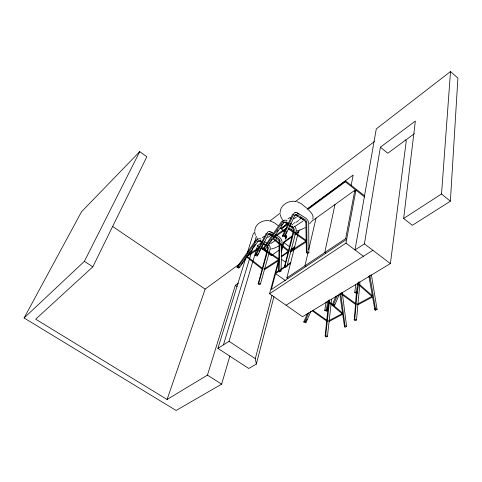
<?xml version="1.0" encoding="UTF-8"?>
<svg xmlns="http://www.w3.org/2000/svg" width="482" height="482" viewBox="0 0 482 482"><rect width="100%" height="100%" fill="white"/><g stroke="black" fill="none" stroke-linecap="round" stroke-linejoin="round"><path stroke-width="0.72" d="M286.206 235.559L285.802 238.186L286.181 237.132L286.248 235.957L285.211 239.415M286.23 235.915L285.772 238.259L286.073 237.481M285.814 238.15L286.272 236.3L286.001 237.68M275.523 234.65C278.144 236.12 281.578 237.963 281.958 241.331L281.012 270.974L279.62 271.975L278.56 270.685L279.205 241.404A2.428 1.253 47 0 0 278.409 239.813A2.302 1.205 46.9 0 0 277.686 239.138L274.228 237.017M286.278 236.343L285.79 238.222M278.56 270.685L279.168 270.245L279.994 240.693A2.44 1.217 46.7 0 0 279.174 239.114A2.302 1.169 46.5 0 0 278.451 238.445L274.999 236.313M450.381 201.217L457.9 78.102L450.525 71.523L376.279 128.917L355.005 249.953L364.41 243.868L380.388 147.197L415.351 121.054L403.651 218.473L412.315 225.311L450.381 201.217L441.53 193.963L450.525 71.523M329.604 300.075L325.705 335.641L325.308 336.147A0.868 0.53 12.3 0 1 325.543 336.52L326.067 337.105L327.453 336.273L331.477 300.28A5.151 3.748 62.3 0 0 331.333 299.147M328.857 300.394L325.103 336.002M359.759 281.94A5.332 3.736 61.6 0 1 359.897 283.097L356.535 319.94L355.047 320.825L354.517 320.217A0.904 0.566 10.7 0 0 354.288 319.819L356.415 292.447M354.077 319.668L354.728 319.277L357.18 292.086M357.385 289.881L357.584 287.676M280.12 212.134C280.578 204.85 288.622 200.361 295.346 201.356M358.704 281.904L357.276 292.996L356.523 293.357L354.764 292.52L355.74 284.482M279.253 257.533L269.571 293.749L302.527 316.716L390.378 263.576L406.296 140.786L405.163 139.84M354.764 292.52L356.493 291.694L357.668 282.964M329.049 299.858L327.145 310.884L326.441 311.221L324.735 310.414L326.187 301.702M324.735 310.414L326.344 309.649L327.893 300.979M269.571 293.749L345.962 243.145L355.951 190.149L354.728 191.029M287.832 278.566L286.856 277.873L345.66 238.578L354.836 190.263L355.788 191.011M351.185 185.215L353.186 175.02L307.191 209.001M307.853 209.477L345.335 181.828L345.528 180.883L364.754 195.969M334.984 204.543L324.784 252.526L325.79 253.267M291.839 226.022L293.05 227.281L293.598 227.07M286.055 221.618L287.278 222.889L287.832 222.678M270.173 249.11L260.455 283.976L258.948 284.79L258.454 284.115A0.928 0.596 16.1 0 0 258.256 283.681L267.552 248.965A2.398 1.765 68.4 0 0 267.239 247.085A2.265 1.645 68.4 0 0 266.877 246.555M265.992 244.344L266.227 244.97M260.28 240.169L260.407 240.717L261.883 241.398M308.022 252.592L304.943 265.781L305.937 266.498M308.709 249.664L316.059 218.147M286.856 277.873L298.756 230.595L299.949 229.733M294.424 226.178A4.181 2.838 66 0 1 295.472 227.582L295.719 228.119A4.386 3.061 65.7 0 1 296.159 230.968L286.88 266.486L285.272 267.359L284.784 266.654A0.964 0.639 14.8 0 0 284.591 266.197L293.418 230.824A2.482 1.759 67.7 0 0 293.074 228.896A2.338 1.639 67.8 0 0 292.49 228.1L289.314 225.697M245.778 257.966L217.912 348.378L248.736 368.477L256.322 364.091L273.981 296.49M284.386 266.016L285.085 265.636L294.237 230.468A2.476 1.729 66.9 0 0 293.875 228.546A2.344 1.615 67 0 0 293.291 227.757L290.116 225.347M256.322 364.091L255.297 358.644L271.999 295.358M281.187 250.291L283.314 242.319L292.472 235.746M278.837 261.395L271.336 289.562L346.678 239.343L345.66 238.578M281.337 252.008L283.844 242.621L292.345 236.523M258.057 283.512L258.714 283.157L268.317 248.64A2.392 1.735 67.5 0 0 267.98 246.772A2.271 1.627 67.6 0 0 267.408 246.013L267.167 245.814M238.391 283.139L235.337 285.302L207.435 375.129L167.073 399.488L35.674 319.18L92.827 266.835L146.853 156.758L139.732 151.619L81.536 211.755L24.1 317.969L176.117 410.477L221.636 384.148L229.86 356.035M217.912 348.378L229.034 341.334L257.569 245.669L261.196 242.988M223.431 344.883L252.676 248.441M254.424 242.681L256.388 236.204M286.103 237.391L286.284 236.421L286.079 237.457M247.326 252.942L253.297 233.565L254.984 232.288M167.073 399.488L205.145 289.116L239.518 263.949M312.764 219.105C314.234 215.496 310.848 212.243 308.54 209.941M339.262 294.412L334.665 305.305L333.797 305.558A0.94 0.596 11.7 0 0 333.176 305.383L332.237 304.998L335.924 296.087M332.237 304.998L333.695 304.076L337.478 295.195M310.932 311.366L306.076 322.313L305.257 322.548A0.904 0.56 13.3 0 0 304.66 322.38L303.75 322.012L307.353 313.74M306.383 320.632L306.986 319.265M303.75 322.012L305.106 321.151L308.793 312.908M295.864 212.369L296.279 212.435A5.362 2.579 46.4 0 1 297.689 212.966L306.257 218.503L307.817 220.31L308.673 222.202L308.902 252.544L307.402 253.616L306.341 252.255L306.998 251.785L306.709 221.973A2.524 1.169 46.7 0 0 305.829 220.364A2.38 1.127 46.5 0 0 305.088 219.672L297.346 214.773A3.476 1.681 46.2 0 0 296.424 214.43A3.621 1.741 46 0 0 295.159 214.767L284.952 236.294L284.314 236.789L282.976 236.487L282.35 236.066L292.387 214.695A5.591 2.856 46.8 0 1 293.574 214.056M284.314 236.789L286.862 231.354M289.411 225.913L290.682 223.196M282.35 236.066L283.82 234.933L294.333 212.923A5.621 2.663 45.5 0 1 295.846 212.333M24.1 317.969L84.386 261.334L139.732 151.619M273.089 235.144L270.854 233.794A3.362 1.741 46.1 0 0 269.944 233.475A3.501 1.801 45.9 0 0 268.655 233.848L257.605 255.49L257.008 255.948L255.725 255.659L255.117 255.255L266.01 233.752A5.404 2.94 46.8 0 1 266.865 233.174M257.008 255.948L258.352 253.303M259.021 251.978L263.708 242.711M255.117 255.255L256.472 254.195L267.841 232.083A5.435 2.765 45.4 0 1 269.39 231.45M270.667 232.21L272.378 233.089M299.449 219.418L301.34 218.105M297.147 213.11L299.027 214.231M288.357 224.028L286.296 222.503A3.543 2.446 67.3 0 0 283.784 222.738L265.389 249.387L264.473 249.61A0.946 0.639 16.2 0 0 263.853 249.381L262.925 248.899L281.38 221.828A5.519 3.892 68.3 0 1 282.524 221.075M267.209 246.103L269.727 242.416M270.571 241.187L271.83 239.343M276.867 231.963L278.126 230.119M281.066 225.817L282.325 223.973M262.925 248.899L264.528 247.977L283.259 220.961A5.519 3.748 66.5 0 1 285.681 220.141A5.326 3.597 65.4 0 1 287.085 220.66M261.967 242.054L260.509 241.024A3.422 2.458 67.9 0 0 258.009 241.301L239.355 267.685L238.482 267.89A0.91 0.596 17.5 0 0 237.885 267.667L236.981 267.209L255.719 240.398A5.344 3.904 69 0 1 257.75 239.476M238.698 268.058L239.548 266.841M240.831 265.016L243.386 261.365M244.663 259.539L247.224 255.888M248.073 254.671L250.634 251.02M252.761 247.977L255.321 244.326M236.981 267.209L238.482 266.347L257.466 239.608M310.986 222.178L309.589 223.799M269.715 221.093L280.482 212.911M295.43 201.554L374.369 141.569M280.566 228.679L287.218 223.762M280.898 228.625L286.941 224.16M307.474 208.989L345.528 180.883M281.253 229.101L287.296 224.642M414.406 133.665L387.763 153.228L380.388 147.197M243.741 260.864L245.549 259.539M311.282 221.581L354.836 190.263M295.526 233.553L299.183 230.926M294.773 234.782L298.418 232.167M279.349 249.929L271.396 255.587L268.992 253.863M281.145 256.364L288.272 251.363M290.652 249.694L294.809 246.778M281.506 256.816L288.646 251.821M291.02 250.152L294.586 247.652M371.761 296.478L357.385 304.154M298.894 220.37L295.737 222.63M275.825 272.698L278.837 270.637M280.645 269.396L284.862 266.51M287.272 264.859L290.887 262.383M279.205 271.125L275.584 273.601L285.706 280.783M281.012 269.89L290.658 263.293M293.893 218.798L296.49 217.033M267.679 237.566L271.312 234.993L269.595 234.047M273.27 237.981L274.891 236.891M272.957 237.126L286.585 227.944M294.647 222.624L293.55 223.672M246.977 255.617L259.708 247.055M273.427 237.801L285.778 229.498M247.429 256.273L258.304 248.971M302.991 221.027L294.496 226.715M270.637 243.627L276.493 239.711M290.345 251.218L305.606 241.307M264.076 269.028L278.343 259.786M290.76 251.917L306.094 241.988M264.473 269.709L278.807 260.443M403.651 218.473L441.53 193.963M286.055 305.239L372.869 250.285M305.208 227.625L300.033 230.119M278.903 245.91L275.005 247.869L271.408 248.929M357.789 304.835L372.104 297.219M328.543 320.885L341.846 313.818M328.935 321.542L342.292 314.457M374.665 308.944L375.629 308.769A0.934 0.59 9.3 0 0 376.225 308.986L377.099 309.444L375.345 310.227L374.869 309.799L368.971 276.77A3.47 1.404 57.5 0 0 368.863 276.427M344.299 326.037L345.208 325.874A0.892 0.554 11.1 0 0 345.781 326.085L346.63 326.519L344.992 327.248L344.522 326.838L339.858 294.375M298.099 230.715L296.466 231.029M269.04 220.738C262.509 219.587 254.46 224.305 254.785 231.517M269.408 231.481L269.824 231.535A5.181 2.669 46.3 0 1 271.221 232.023L273.619 233.475M296.798 201.639L301.033 203.488L306.757 208.182M270.426 221.021L274.505 222.829L278.102 225.588M297.641 216.075L295.96 214.852M325.705 335.641L327.453 336.273M354.728 319.277L356.535 319.94M270.083 234.505L272.318 235.855M303.973 219.955L302.582 219.033M296.52 215.526L304.275 220.401A2.38 1.169 47 0 1 305.01 221.105A2.512 1.211 47.1 0 1 305.871 222.726L306.341 252.255M276.391 238.15L276.035 237.825M300.521 217.569L301.714 218.316M207.435 375.129L221.636 384.148M279.168 270.245L279.409 270.396A0.958 0.633 15 0 0 280.042 270.577L281.012 270.974M84.386 261.334L92.827 266.835M256.472 254.195L257.093 254.876A0.934 0.627 16.5 0 0 257.376 255.321L257.605 255.49M306.998 251.785L307.239 251.941A0.994 0.681 13.3 0 0 307.902 252.128L308.902 252.544M229.034 341.334L255.297 358.644M258.714 283.157L260.455 283.976M262.256 237.614L264.154 236.379M283.82 234.933L284.44 235.65A0.97 0.675 15 0 0 284.717 236.12L284.952 236.294M112.433 226.341L205.145 289.116M261.678 247.218L263.503 248.459M264.72 249.284L278.71 258.798M261.208 247.844L278.18 259.376M285.085 265.636L286.88 266.486M305.106 321.151L306.076 322.313M235.337 285.302L237.144 286.549M290.953 218.226L289.875 217.545L287.971 218.888M288.64 228.1L306.034 240.259M288.146 228.757L305.474 240.861M333.695 304.076L334.665 305.305M313.204 310.583L327.453 320.735M312.24 310.806L327.115 321.398M257.569 245.669L259.37 246.965M261.172 248.26L266.588 252.14M281.542 259.376L285.778 262.419M261.798 242.795L259.762 241.349A3.314 2.404 68 0 0 259.153 241.108A3.446 2.512 68.5 0 0 257.713 241.265M262.955 243.627L265.847 245.712M264.63 241.621L266.944 243.296M263.702 243.308L266.01 244.977M283.844 242.621L289.176 246.507M291.55 248.236L292.737 249.098M340.003 293.092L355.818 304.642M341.148 292.984L356.306 304.052M288.14 224.823L285.489 222.865A3.422 2.398 67.3 0 0 284.874 222.6A3.567 2.5 67.8 0 0 283.181 222.895M345.962 243.145L363.41 256.267M291.062 223.618L292.821 224.937M364.41 243.868L390.378 263.576M345.335 181.828L364.639 196.963M247.585 256.743L263.112 268.914M247.019 257.28L262.6 269.486M272.963 238.873L288.808 251.694M273.553 238.313L289.339 251.098M326.344 309.649L326.79 310.306A0.934 0.59 12.1 0 0 326.953 310.721L327.145 310.884M356.493 291.694L356.927 292.381A0.97 0.633 10.2 0 0 357.084 292.821L357.276 292.996M238.482 266.347L239.355 267.685M328.718 302.322L341.816 313.439M328.67 301.286L342.383 312.932M264.528 247.977L265.389 249.387M358.277 283.362L372.237 295.617M357.728 283.934L371.64 296.141M292.219 229.956L291.857 229.625M291.61 229.396L290.754 228.516M281.789 229.04L284.145 231.547M256.84 237.885L257.611 238.915M282.717 220.123L281.072 217.4L280.277 214.556M255.472 235.373L254.918 233.174M375.08 308.775L375.345 310.227M375.43 308.607L369.923 276.138A3.501 1.38 56.9 0 0 369.706 275.469M377.099 309.444L371.64 276.367A5.429 2.097 56.8 0 0 371.074 274.806M345.01 325.718L340.75 293.779A3.38 1.458 57.2 0 0 340.678 293.46M346.63 326.519L342.431 293.984A5.242 2.223 57.1 0 0 341.919 292.454M282.958 220.967A5.519 3.892 68.3 0 1 283.41 220.931L283.874 220.949A5.266 3.693 67.2 0 1 284.344 221.045M294.309 215.544A3.591 1.789 46.7 0 1 296.514 215.484M305.672 221.491A4.446 2.181 47.8 0 1 306.004 221.979M257.466 239.602A5.338 3.772 67.1 0 1 259.894 238.759A5.151 3.627 65.9 0 1 260.822 239.006M267.853 234.583A3.47 1.85 46.6 0 1 268.004 234.421M268.179 234.294A3.47 1.85 46.6 0 1 270.077 234.469M279.108 240.144A4.302 2.259 47.7 0 1 279.421 240.62M270.185 249.11A4.248 3.073 66.3 0 0 269.806 246.338L269.546 245.826A4.043 2.856 66.6 0 0 268.522 244.47M339.762 294.038A3.35 1.482 57.9 0 1 339.846 294.369M369.17 276.752A5.398 2.265 58.2 0 1 369.495 277.819"/></g></svg>
